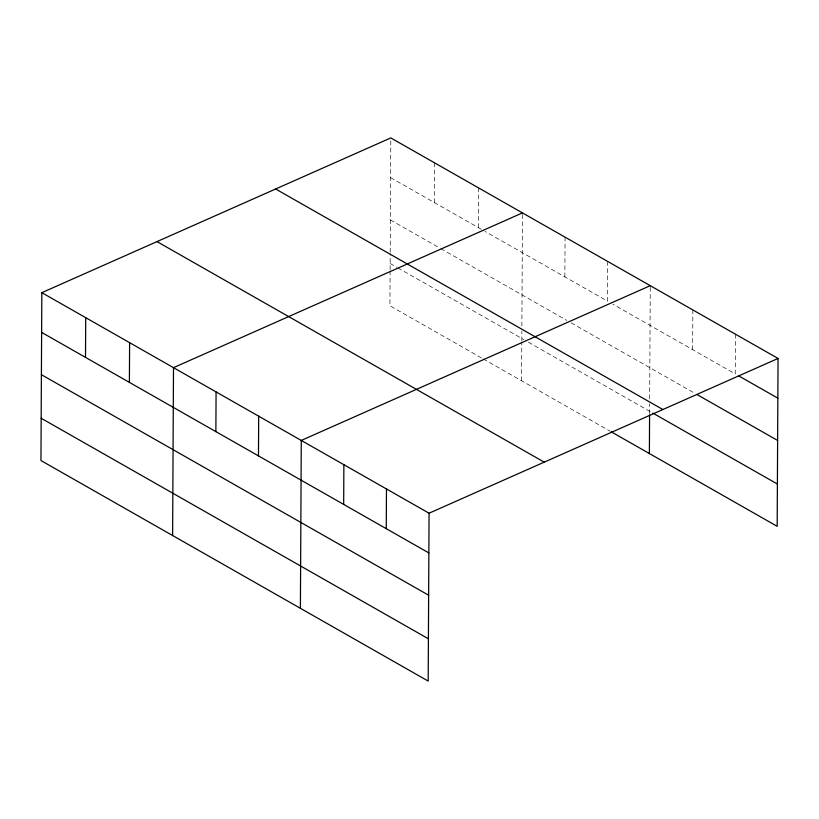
<?xml version="1.0" encoding="UTF-8"?>
<svg xmlns="http://www.w3.org/2000/svg" width="819" height="819" viewBox="0 0 819 819"><rect width="100%" height="100%" fill="white"/><g stroke="black" fill="none" stroke-linecap="round" stroke-linejoin="round"><path stroke-width="0.61" stroke-dasharray="4.09 3.07" d="M390.11 270.956L389.936 305.784L482.094 358.272M390.12 269.707L390.202 253.532M390.213 252.283L390.806 137.92M434.49 202.621L434.694 162.909M478.378 227.621L478.583 187.909M521.59 380.763L521.795 342.209M521.805 340.96L521.857 331.009M521.877 326.023L522.471 212.899M564.864 276.873L565.069 237.162M607.667 261.415L607.452 301.126L484.961 231.367M649.59 413.738L649.641 403.777M649.672 398.802L650.266 285.677M692.649 349.652L692.854 309.94M735.452 334.193L735.247 373.904L612.919 304.238M390.602 177.631L483.865 230.743M390.376 219.922L439.752 248.034M440.847 248.659L566.82 320.403M571.191 322.891L694.614 393.181M390.151 263.493L396.734 267.24M397.829 267.864L523.996 339.721M528.368 342.209L651.791 412.5M483.19 358.896L610.063 431.152"/><path stroke-width="1.23" d="M41.83 292.68L40.95 460.544L428.194 681.08L429.064 513.216L41.83 292.68L390.806 137.92L778.05 358.456L777.17 526.32L611.158 431.767M85.504 357.391L85.719 317.68M129.392 382.381L129.607 342.67M172.614 535.524L173.495 367.659L522.471 212.899M215.878 431.633L216.083 391.922M258.476 455.896L258.681 416.185M300.399 608.302L301.279 440.438L650.266 285.677M343.673 504.412L343.878 464.701M386.261 528.675L386.476 488.963M649.385 453.542L649.58 414.987M429.064 513.216L778.05 358.456M738.523 375.778L777.845 398.167M696.795 394.43L777.62 440.458M275.645 188.994L662.888 409.531M652.876 413.114L777.395 484.029M156.992 241.605L544.236 462.151M41.626 332.391L428.859 552.927M41.4 374.682L428.644 595.218M41.175 418.253L428.409 638.789"/></g></svg>
